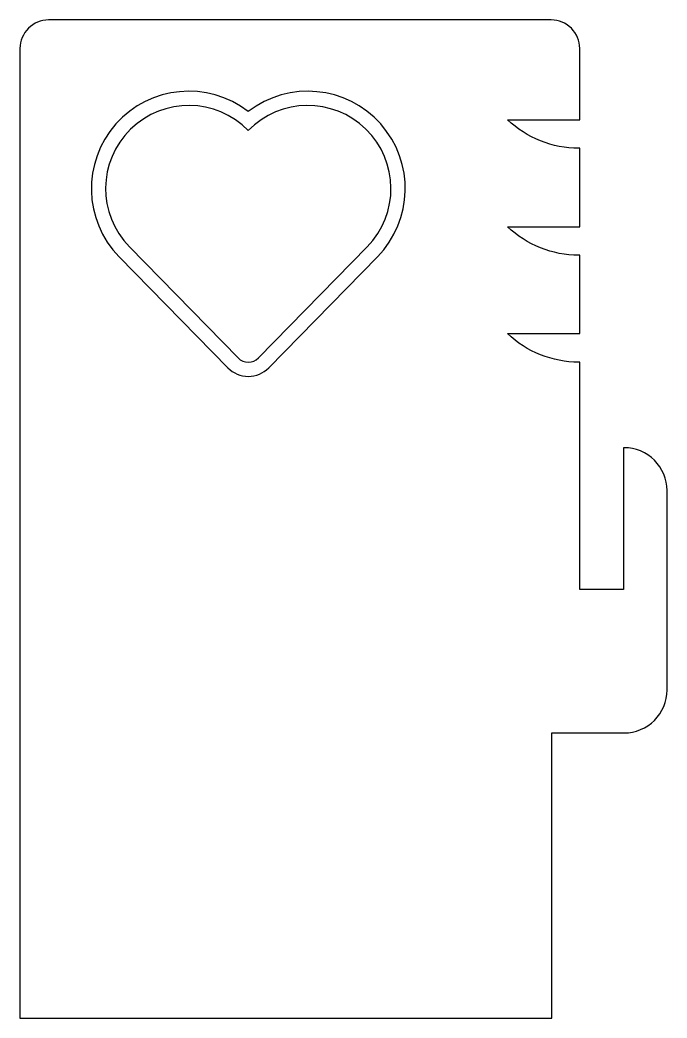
# Model space of a CAD drawing. Header units: millimetres. Extents: x 1.7 to 47.1, y -154.5 to -84.5.
import ezdxf

# ---------------------------------------------------------------- set-up
doc = ezdxf.new("R2010")
doc.units = ezdxf.units.MM
doc.layers.get('0').update_dxf_attribs({"linetype": 'CONTINUOUS'})

msp = doc.modelspace()

# ---------------------------------------------------------------- linework, layer by layer
for points in [[(47.062, -117.46, 0.414214), (44.062, -114.46), (44.002, -114.46), (44.002, -124.4), (40.947, -124.4), (40.947, -108.46), (40.887, -108.46, -0.192582), (35.887, -106.46), (40.947, -106.46), (40.947, -100.96), (40.887, -100.96, -0.192582), (35.887, -98.96), (40.947, -98.96), (40.947, -93.46), (40.887, -93.46, -0.192582), (35.887, -91.46), (40.947, -91.46), (40.947, -86.46, 0.414214), (38.947, -84.46), (3.721, -84.46, 0.414214), (1.721, -86.46), (1.721, -154.46), (39.002, -154.46), (39.002, -134.46), (44.062, -134.46, 0.414214), (47.062, -131.46)], [(17.721, -90.879, 0.932322), (8.67, -101.07), (16.291, -108.858, 0.420584), (19.15, -108.858), (26.772, -101.07, 0.932322)], [(18.436, -108.159), (26.057, -100.37, 1), (17.721, -92.213, 1), (9.384, -100.37), (17.006, -108.159, 0.420584)]]:
    msp.add_lwpolyline(points, format="xyb", close=True)

doc.saveas('drawing.dxf')
